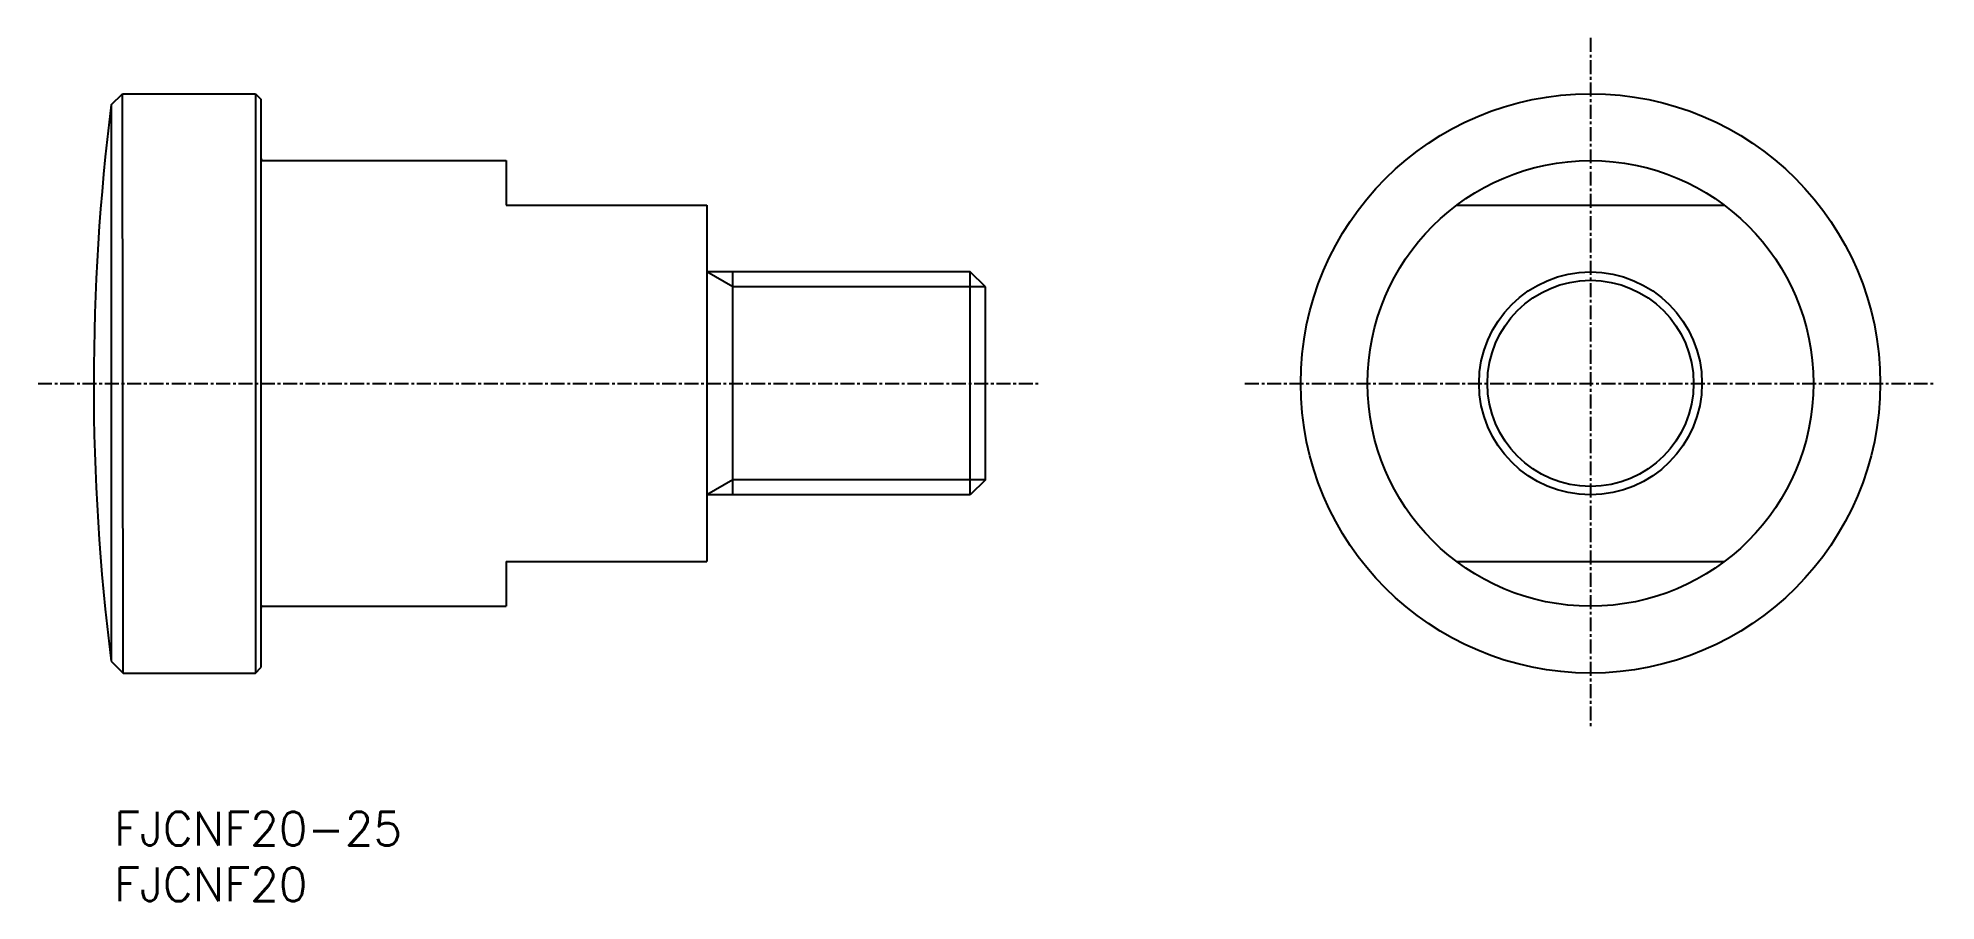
# Model space of a CAD drawing. Extents: x 66 to 236, y 71 to 148.
import ezdxf
from ezdxf.enums import TextEntityAlignment as Align

# ---------------------------------------------------------------- set-up
doc = ezdxf.new("R2010")
doc.units = 0
doc.linetypes.add('CENTER', pattern=[2, 1.25, -0.25, 0.25, -0.25])
doc.layers.get('0').update_dxf_attribs({"linetype": 'CONTINUOUS'})
doc.layers.add('CENTER', color=1, linetype='CENTER')
doc.styles.get("Standard").update_dxf_attribs({"font": 'txt.shx', "bigfont": 'extfont.shx'})

msp = doc.modelspace()

# ---------------------------------------------------------------- linework, layer by layer
at = {"color": 7, "linetype": 'CONTINUOUS'}
for p, q in [((72.6, 142.23), (73.6, 143.23)), ((73.6, 143.23), (85.53, 143.23)), ((73.66, 91.23), (73.6, 143.23)), ((85.53, 143.23), (86.03, 142.73)), ((85.53, 143.23), (85.53, 91.23)), ((72.6, 142.23), (72.59, 92.3)), ((86.03, 142.73), (86.03, 91.73)), ((86.23, 137.23), (108.03, 137.23)), ((108.03, 137.23), (108.03, 133.23)), ((108.03, 133.23), (126.03, 133.23)), ((126.03, 133.23), (126.03, 101.23)), ((193.32, 133.23), (217.32, 133.23)), ((149.67, 127.23), (126.03, 127.23)), ((128.37, 107.23), (128.37, 127.23)), ((149.67, 107.23), (149.67, 127.23)), ((151.03, 125.88), (149.67, 127.23)), ((151.03, 108.58), (151.03, 125.88)), ((151.03, 117.23), (151.03, 117.23)), ((151.03, 112.91), (151.03, 112.91)), ((151.03, 108.58), (149.67, 107.23)), ((149.67, 107.23), (126.03, 107.23)), ((108.03, 101.23), (108.03, 97.23)), ((108.03, 101.23), (126.03, 101.23)), ((193.32, 101.23), (217.32, 101.23)), ((86.23, 97.23), (108.03, 97.23)), ((72.59, 92.3), (73.66, 91.23)), ((73.66, 91.23), (85.53, 91.23)), ((85.53, 91.23), (86.03, 91.73))]:
    msp.add_line(p, q, dxfattribs=at)
at = {"color": 3, "linetype": 'CONTINUOUS'}
for p, q in [((128.37, 125.88), (126.03, 127.23)), ((151.03, 125.88), (128.37, 125.88)), ((128.37, 108.58), (126.03, 107.23)), ((151.03, 108.58), (128.37, 108.58))]:
    msp.add_line(p, q, dxfattribs=at)
at = {"color": 7, "linetype": 'CONTINUOUS'}
for radius in [26, 20, 10]:
    msp.add_circle((205.32, 117.23), radius, dxfattribs=at)
at = {"color": 3, "linetype": 'CONTINUOUS'}
msp.add_circle((205.32, 117.23), 9.25, dxfattribs=at)
at = {"color": 7, "linetype": 'CONTINUOUS'}
for centre, radius, start, end in [((271.03, 117.23), 200, 172.8192, 187.1594), ((86.23, 137.43), 0.2, 180, 270), ((86.23, 97.03), 0.2, 90, 180)]:
    msp.add_arc(centre, radius, start, end, dxfattribs=at)
at = {"layer": 'CENTER', "color": 1, "linetype": 'CENTER'}
for p, q in [((205.32, 148.23), (205.32, 86.23)), ((66.03, 117.23), (156.03, 117.23)), ((174.32, 117.23), (236.32, 117.23))]:
    msp.add_line(p, q, dxfattribs=at)

# ---------------------------------------------------------------- texts
at = {"color": 7, "linetype": 'CONTINUOUS'}
for s, p in [('FJCNF20-25', (72.85, 77.27)), ('FJCNF20', (72.85, 72.27))]:
    msp.add_text(s, height=3, dxfattribs=at).set_placement(p, align=Align.MIDDLE_LEFT)

doc.saveas('drawing.dxf')
